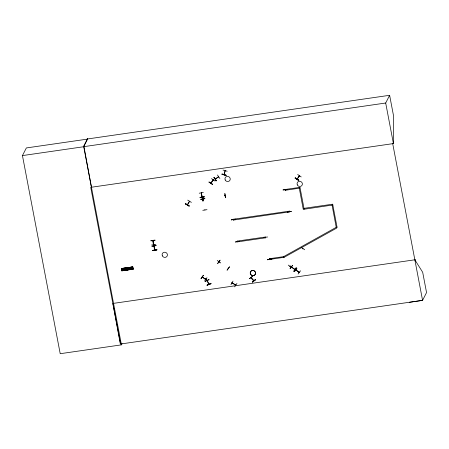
<?xml version="1.0" encoding="UTF-8"?>
<svg xmlns="http://www.w3.org/2000/svg" width="449" height="449" viewBox="0 0 449 449"><rect width="100%" height="100%" fill="white"/><g stroke="black" fill="none" stroke-linecap="round" stroke-linejoin="round"><path stroke-width="0.67" d="M231.959 282.971L232.442 283.089L232.032 282.848M153.21 240.832L152.957 241.046L152.89 240.602M153.126 241.034C152.581 238.817 153.109 245.732 153.884 244.481M153.906 244.481L153.586 244.245L153.693 244.509M154.058 246.277L153.979 245.861M154.181 246.378C153.423 244.318 154.944 252.074 154.658 249.543M154.877 250.026L154.619 249.622M233.328 220.004L233.289 219.673M233.514 219.976L233.435 219.651M265.561 237.594L265.432 237.297M289.257 211.165L289.42 211.67L289.381 211.131M224.029 174.453L225.168 170.721M187.39 204.705L189.472 201.264M215.2 178.96L218.657 176.625M202.173 277.084L202.314 276.831M205.575 278.997L205.384 279.295L205.457 279.014M151.65 244.997L155.842 244.391M156.886 249.79C144.062 251.552 165.558 248.572 152.727 250.598L156.909 249.711M199.996 197.453L204.183 196.847M235.439 241.876L239.671 241.242L235.484 242.095M239.648 241.326L239.676 241.528M267.626 259.505L271.819 258.899M287.293 212.186L291.48 211.333L287.281 211.906M202.987 199.098L202.729 199.277L202.796 198.896M295.734 270.006L296.245 270.045M296.087 270.214C295.756 268.895 299.449 273.115 299.337 272.206M299.073 176.075L299.483 175.834M210.963 183.141L211.176 182.85L210.856 182.962M210.895 183.198C210.968 182.754 214.027 179.836 212.989 179.942M206.287 279.115L206.046 279.357M206.248 279.194L206.164 279.592M218.859 262.025L218.68 261.902M219.017 261.846L218.803 262.137M302.845 248.544L302.559 248.892L302.94 248.667M223.046 170.064L227.183 171.226M202.712 199.07L203.178 198.84M202.914 198.918L202.931 199.21M204.957 209.986L204.823 209.717M225.157 170.76L224.236 174.515M226.049 175.486L226.139 175.2L221.98 174.089L226.049 175.486L221.929 174.285M222.008 174.027L226.139 175.211M201.219 193.008L203.06 200.995L202.274 196.881M225.168 195.517L224.668 195.831L224.781 195.523M218.831 261.93L219.151 261.874M297.014 179.056L299.528 175.699M206.001 279.531L206.214 279.126M206.22 279.486L206.405 279.205M209.021 284.279L207.191 280.53M122.038 343.676L121.443 344.854L60.211 353.705L22.45 155.59L26.345 147.946L87.572 139.095M87.69 138.343L83.828 145.925L91.444 187.233M121.758 270.595L133.157 269.018L121.797 270.696L121.673 270.141L133.027 268.502L133.157 269.013L121.808 270.854L121.37 268.502L132.775 266.964L132.842 267.408L121.494 269.046L121.443 268.564M122.577 268.44L122.987 270.45M121.836 270.618L133.145 269.035L132.764 266.964M123.368 268.289L123.756 270.337M124.496 268.16L124.906 270.175M125.518 268.008L125.933 270.023M126.691 267.806L127.084 269.855M150.87 240.894L155.062 240.288M154.854 249.998L154.125 245.844M154.029 246.237L154.237 246.204M154.681 249.554L154.877 249.565M185.611 203.672L185.459 203.93L189.169 206.113C187.138 204.317 181.39 201.393 189.298 205.883M187.733 200.125L191.392 202.392M187.536 204.823L189.658 201.225M199.221 193.21L203.346 192.464M201.275 192.896L201.483 192.952M202.151 197.032L201.421 192.874M212.579 184.41L209.049 181.957M201.983 196.583L202.179 196.6M204.862 198.626L200.714 199.266M203.043 200.984L202.331 196.825L201.966 197.027M211.485 178.59L215.004 181.059M210.845 182.906L213.185 179.78M213.937 177.361L216.233 180.941L213.971 177.293L216.457 180.751M202.791 199.019L203.15 198.699M204.205 196.735L204.216 197.027L199.979 197.403L204.205 196.769M213.241 179.667L213.123 180.195M212.59 184.387L208.942 182.103L212.613 184.348M215.324 179.134L218.641 176.94L218.562 176.637M217.456 174.992L219.887 178.528M202.78 210.323L207.006 209.666M224.747 193.642L225.499 197.751M201.012 278.649L203.397 275.243M235.484 219.264L231.252 219.864M202.235 277.123L202.415 276.842M202.606 277.123L202.662 277.011M289.319 211.894L233.39 220.072L233.289 219.179M204.592 281.102L206.983 277.673M205.833 279.222L205.631 279.463L205.822 279.166M205.204 281.383L208.959 279.536M207.78 280.861L204.256 278.397M217.664 263.529L220.117 260.145L217.692 263.468M218.73 262.194L218.972 261.7M207.084 285.16L210.923 283.482M218.96 262.076L219.151 261.778M220.74 262.946L217.226 260.471M237.459 241.062L265.398 237.021M237.695 241.377L237.594 241.051L237.459 241.556M265.55 237.818L237.611 241.859M227.104 270.163L229.534 266.768L227.11 270.09M228.176 268.216L228.21 268.541M230.949 284.672L233.014 281.113M232.088 282.735L232.026 283.033L235.747 285.02M232.015 283.05L232.189 282.741M232.447 282.892L232.442 283.089M283.066 189.955L287.293 189.36L283.089 189.916M235.489 284.677L235.315 284.98L235.428 284.688M234.659 286.849L236.949 283.42M235.747 284.829L235.573 285.132L235.804 284.907M299.292 188.176L285.278 190.292L285.171 189.399M285.289 189.59L285.278 190.292M295.145 178.107C306.482 185.269 287.467 173.101 298.708 180.509M265.634 237.162L265.651 237.689M297.681 174.47L301.212 176.94M297.058 178.882L297.294 178.635M297.238 179.005L297.221 178.646M267.598 236.993L263.4 237.51M299.101 176.002L299.404 175.615M249.492 278.694L252.72 276.107M251.249 277.291L251.283 277.443M253.994 280.445C253.78 281.77 250.402 277.364 251.339 277.33M251.53 277.555L251.311 277.796M299.141 187.379L303.266 209.357L332.883 204.985M304.13 209.144L299.954 187.261M252.321 281.921L255.677 279.575L252.439 282.152M289.268 211.995L289.167 211.097M269.653 258.59L269.507 258.899L269.793 258.753M269.742 258.719L269.849 259.039M283.774 257.367L269.804 259.387M303.973 208.347L332.731 204.188M283.723 257.462L283.622 256.57M269.754 259.483L269.602 258.686L283.572 256.665L284.054 257.277M288.28 265.106L291.732 267.683M290.183 266.038L289.936 266.375L290.25 265.926M301.156 247.343L304.697 249.756M291.519 266.897L291.429 267.211L291.62 266.914M292.625 265.404L290.02 268.597L292.58 265.359M291.861 267.088L291.805 267.2M294.746 269.114L294.555 269.411L294.684 269.125M296.194 267.901L293.927 271.342L296.183 267.89M294.987 269.288L294.797 269.58L295.038 269.372M294.561 271.566L296.963 268.216M296.121 270.242L296.217 269.928M332.069 205.103L336.245 227.385L336.677 228.092L284.004 257.372M298.114 274.019L300.544 270.769M298.894 272.268L299.085 271.971M299.326 272.145L299.135 272.442L295.768 269.989M409.449 302.284L422.576 300.359L392.712 143.68L393.425 143.607L385.691 103.017L389.625 95.295L87.645 138.949L83.677 146.739L22.45 155.59M283.572 256.665L336.295 227.289M336.245 227.385L337.109 227.172M290.312 266.19L290.127 266.403M185.465 203.919L189.175 206.102M224.713 195.826L225.016 195.596M295.262 177.939L298.854 180.29M298.81 180.363L295.302 177.86M201.04 278.683L203.425 275.254M299.449 175.845L297.182 179.117M293.73 271.207L296.183 267.817M218.635 262.07L218.826 261.75M249.515 278.734L252.787 276.096M255.565 279.446L252.327 282.023L255.677 279.587M205.232 281.31L209.026 279.676M210.929 283.504L207.045 285.188L210.991 283.746M207.073 285.233L210.918 283.588M202.836 201.017L202.072 196.915M291.502 267.037L294.931 269.394M392.712 143.68L393.419 143.579L393.487 115.573L389.625 95.295M385.691 103.017L83.71 146.671L121.443 344.854M393.419 143.579L90.732 187.334L120.596 344.013L422.576 300.359L426.55 292.557L422.683 272.274L414.842 259.797M285.126 189.495L299.91 187.356M233.239 219.275L289.117 211.193M155.023 240.069L150.83 240.664M121.37 268.502L132.775 266.964M121.415 268.648L132.724 266.886M132.781 267.166L121.432 268.805M121.511 269.209L121.449 268.889L132.853 267.363L121.505 269.204L132.853 267.565M121.455 268.945L132.853 267.363M133.157 269.198L121.808 270.854M415.555 259.696L112.867 303.457L120.349 344.046M204.912 198.677L200.686 199.334M235.416 219.112L231.252 219.909M271.83 259.163L267.638 259.758L271.785 258.961M224.96 193.609L225.729 197.712M251.221 277.437L253.938 280.558M208.858 284.352L207.079 280.676M232.122 282.876L235.708 284.997M153.036 240.58L153.811 244.638M205.642 279.446L202.213 277.084M294.808 269.563L291.418 267.149M269.58 259.18L269.714 258.871M202.297 276.966L205.777 279.334M237.588 241.203L237.56 241.955M133.078 268.799L121.735 270.455M332.681 204.284L337.064 227.267M265.348 237.117L265.499 237.914M131.613 267.133L132.006 269.181M285.098 189.764L285.166 190.135M267.632 259.769L271.802 259.011M151.925 246.181L156.123 245.597L151.925 246.181M162.358 255.84A2.688 2.565 27 0 0 166.961 256.357A2.688 2.565 27 0 0 164.968 252.237A2.688 2.565 27 0 0 162.358 255.84M250.491 274.086A2.688 2.565 27 0 0 255.094 274.603A2.688 2.565 27 0 0 253.113 270.455A2.688 2.565 27 0 0 250.503 274.058A2.688 2.565 27 0 0 255.105 274.575A2.688 2.565 27 0 0 253.101 270.483A2.688 2.565 27 0 0 250.491 274.086M225.207 179.976A2.672 2.548 27 0 0 229.781 180.492A2.672 2.548 27 0 0 227.8 176.395A2.672 2.548 27 0 0 225.207 179.976M297.322 184.909A2.688 2.565 27 0 0 301.924 185.426A2.688 2.565 27 0 0 299.932 181.306A2.688 2.565 27 0 0 297.322 184.909"/></g></svg>
